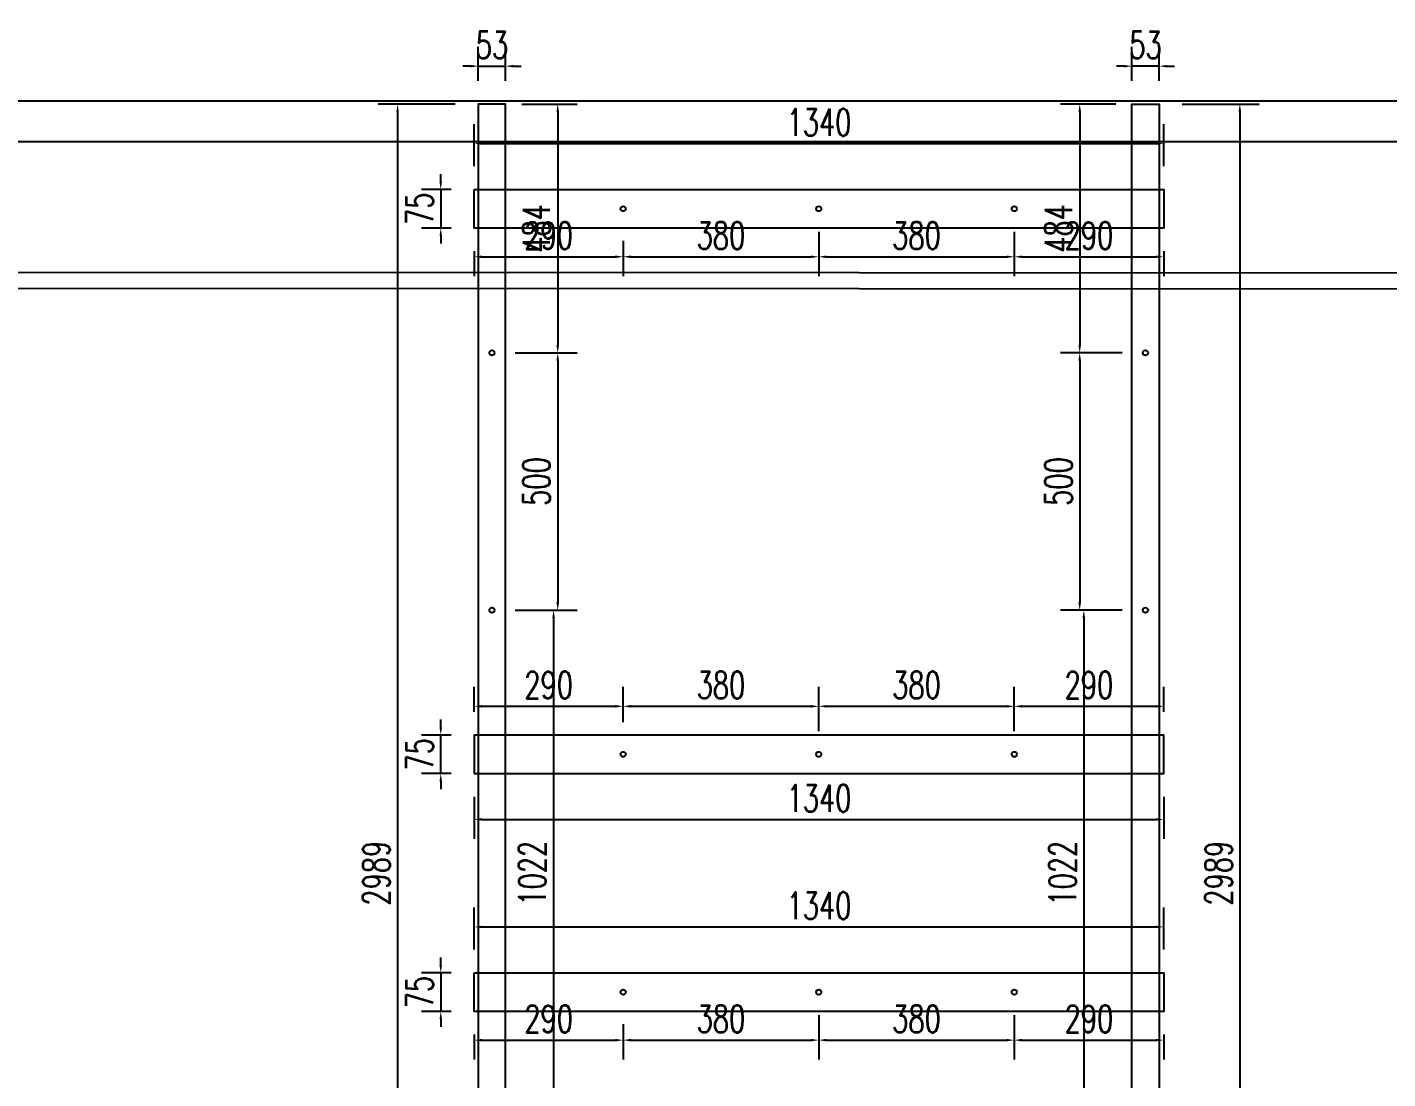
# Model space of a CAD drawing. Header units: millimetres. Extents: x 20612 to 158249, y -13511 to 156976.
# Drawn here: x 36145 to 38789, y 6579 to 8622 of the extents above; entities that cross this region are included whole.
import ezdxf

# ---------------------------------------------------------------- set-up
doc = ezdxf.new("R2010")
doc.units = ezdxf.units.MM
doc.header["$LTSCALE"] = 10
for name, color, linetype in [('W-bridge approach引桥', 4, 'Continuous'), ('W-STEEL_FRAME钢架', 3, 'Continuous'), ('W-STEEL_KEEL钢龙骨', 5, 'Continuous')]:
    doc.layers.add(name, color=color, linetype=linetype)
doc.styles.add('STANDARD_T3', font='simplex.shx', dxfattribs={"width": 0.7, "bigfont": 'hztxt.shx'})
doc.dimstyles.new('W&&15', dxfattribs={"dimtxt": 52.5, "dimasz": 15, "dimexe": 37.5, "dimexo": 45, "dimgap": 15, "dimtad": 1, "dimdec": 0, "dimzin": 0, "dimdsep": 46, "dimtxsty": 'STANDARD_T3', "dimcen": 0.09, "dimclrd": 1, "dimclre": 1, "dimclrt": 7, "dimazin": 2, "dimtfac": 1, "dimtdec": 0, "dimtix": 1, "dimtmove": 2, "dimatfit": 3, "dimfxl": 100, "dimtolj": 1, "dimtzin": 0, "dimarcsym": 0})

# ---------------------------------------------------------------- blocks, each defined once
blk = doc.blocks.new('*D492')
at = {"layer": 'Defpoints', "color": 0, "transparency": 16777216}
for p in [(37021.6, 8472.9), (36864.7, 5483.9), (37021.6, 5483.9)]:
    blk.add_point(p, dxfattribs=at)
at = {"layer": 'W-bridge approach引桥', "color": 1, "lineweight": -2, "transparency": 16777216}
for p, q in [((36976.6, 8472.9), (36827.2, 8472.9)), ((36864.7, 8457.9), (36864.7, 5498.9)), ((36976.6, 5483.9), (36827.2, 5483.9))]:
    blk.add_line(p, q, dxfattribs=at)
at = {"layer": 'W-bridge approach引桥', "color": 1, "transparency": 16777216}
for points in [[(36862.2, 8457.9), (36867.2, 8457.9), (36864.7, 8472.9)], [(36862.2, 5498.9), (36867.2, 5498.9), (36864.7, 5483.9)]]:
    blk.add_solid(points, dxfattribs=at)
at = {"layer": 'W-bridge approach引桥', "color": 7, "transparency": 16777216, "insert": (36823.5, 6978.4), "char_height": 52.5, "attachment_point": 5, "rotation": 90, "style": 'STANDARD_T3'}
blk.add_mtext('\\A1;2989', dxfattribs=at)
blk = doc.blocks.new('*D493')
at = {"layer": 'Defpoints', "color": 0, "transparency": 16777216}
for p in [(37060.9, 8472.9), (37048.1, 7989.4), (37175.9, 7989.4)]:
    blk.add_point(p, dxfattribs=at)
at = {"layer": 'W-bridge approach引桥', "color": 1, "lineweight": -2, "transparency": 16777216}
for p, q in [((37105.9, 8472.9), (37213.4, 8472.9)), ((37175.9, 8457.9), (37175.9, 8004.4)), ((37093.1, 7989.4), (37213.4, 7989.4))]:
    blk.add_line(p, q, dxfattribs=at)
at = {"layer": 'W-bridge approach引桥', "color": 1, "transparency": 16777216}
for points in [[(37173.4, 8457.9), (37178.4, 8457.9), (37175.9, 8472.9)], [(37173.4, 8004.4), (37178.4, 8004.4), (37175.9, 7989.4)]]:
    blk.add_solid(points, dxfattribs=at)
at = {"layer": 'W-bridge approach引桥', "color": 7, "transparency": 16777216, "insert": (37134.6, 8231.2), "char_height": 52.5, "attachment_point": 5, "rotation": 90, "style": 'STANDARD_T3'}
blk.add_mtext('\\A1;484', dxfattribs=at)
blk = doc.blocks.new('*D494')
at = {"layer": 'Defpoints', "color": 0, "transparency": 16777216}
for p in [(37056.1, 7989.4), (37048.1, 7489.4), (37175.9, 7489.4)]:
    blk.add_point(p, dxfattribs=at)
at = {"layer": 'W-bridge approach引桥', "color": 1, "lineweight": -2, "transparency": 16777216}
for p, q in [((37101.1, 7989.4), (37213.4, 7989.4)), ((37175.9, 7974.4), (37175.9, 7504.4)), ((37093.1, 7489.4), (37213.4, 7489.4))]:
    blk.add_line(p, q, dxfattribs=at)
at = {"layer": 'W-bridge approach引桥', "color": 1, "transparency": 16777216}
for points in [[(37173.4, 7974.4), (37178.4, 7974.4), (37175.9, 7989.4)], [(37173.4, 7504.4), (37178.4, 7504.4), (37175.9, 7489.4)]]:
    blk.add_solid(points, dxfattribs=at)
at = {"layer": 'W-bridge approach引桥', "color": 7, "transparency": 16777216, "insert": (37134.6, 7739.4), "char_height": 52.5, "attachment_point": 5, "rotation": 90, "style": 'STANDARD_T3'}
blk.add_mtext('\\A1;500', dxfattribs=at)
blk = doc.blocks.new('*D495')
at = {"layer": 'Defpoints', "color": 0, "transparency": 16777216}
for p in [(37048.1, 7489.4), (37048.1, 6467.4), (37167.9, 6467.4)]:
    blk.add_point(p, dxfattribs=at)
at = {"layer": 'W-bridge approach引桥', "color": 1, "lineweight": -2, "transparency": 16777216}
for p, q in [((37093.1, 7489.4), (37205.4, 7489.4)), ((37167.9, 7474.4), (37167.9, 6482.4)), ((37093.1, 6467.4), (37205.4, 6467.4))]:
    blk.add_line(p, q, dxfattribs=at)
at = {"layer": 'W-bridge approach引桥', "color": 1, "transparency": 16777216}
for points in [[(37165.4, 7474.4), (37170.4, 7474.4), (37167.9, 7489.4)], [(37165.4, 6482.4), (37170.4, 6482.4), (37167.9, 6467.4)]]:
    blk.add_solid(points, dxfattribs=at)
at = {"layer": 'W-bridge approach引桥', "color": 7, "transparency": 16777216, "insert": (37126.6, 6978.4), "char_height": 52.5, "attachment_point": 5, "rotation": 90, "style": 'STANDARD_T3'}
blk.add_mtext('\\A1;1022', dxfattribs=at)
blk = doc.blocks.new('*D498')
at = {"layer": 'Defpoints', "color": 0, "transparency": 16777216}
for p in [(37074.6, 8546.4), (37021.6, 8472.9), (37074.6, 8472.9)]:
    blk.add_point(p, dxfattribs=at)
at = {"layer": 'W-bridge approach引桥', "color": 1, "lineweight": -2, "transparency": 16777216}
for p, q in [((37021.6, 8517.9), (37021.6, 8583.9)), ((37074.6, 8517.9), (37074.6, 8583.9)), ((37006.6, 8546.4), (36991.6, 8546.4)), ((37021.6, 8546.4), (37074.6, 8546.4)), ((37089.6, 8546.4), (37104.6, 8546.4))]:
    blk.add_line(p, q, dxfattribs=at)
at = {"layer": 'W-bridge approach引桥', "color": 1, "transparency": 16777216}
for points in [[(37006.6, 8548.9), (37006.6, 8543.9), (37021.6, 8546.4)], [(37089.6, 8548.9), (37089.6, 8543.9), (37074.6, 8546.4)]]:
    blk.add_solid(points, dxfattribs=at)
at = {"layer": 'W-bridge approach引桥', "color": 7, "transparency": 16777216, "insert": (37048.1, 8587.7), "char_height": 52.5, "attachment_point": 5, "style": 'STANDARD_T3'}
blk.add_mtext('\\A1;53', dxfattribs=at)
blk = doc.blocks.new('*D499')
at = {"layer": 'Defpoints', "color": 0, "transparency": 16777216}
for p in [(38344.6, 8472.9), (38344.6, 5483.9), (38501.5, 5483.9)]:
    blk.add_point(p, dxfattribs=at)
at = {"layer": 'W-bridge approach引桥', "color": 1, "lineweight": -2, "transparency": 16777216}
for p, q in [((38389.6, 8472.9), (38539, 8472.9)), ((38501.5, 8457.9), (38501.5, 5498.9)), ((38389.6, 5483.9), (38539, 5483.9))]:
    blk.add_line(p, q, dxfattribs=at)
at = {"layer": 'W-bridge approach引桥', "color": 1, "transparency": 16777216}
for points in [[(38499, 8457.9), (38504, 8457.9), (38501.5, 8472.9)], [(38499, 5498.9), (38504, 5498.9), (38501.5, 5483.9)]]:
    blk.add_solid(points, dxfattribs=at)
at = {"layer": 'W-bridge approach引桥', "color": 7, "transparency": 16777216, "insert": (38460.2, 6978.4), "char_height": 52.5, "attachment_point": 5, "rotation": 90, "style": 'STANDARD_T3'}
blk.add_mtext('\\A1;2989', dxfattribs=at)
blk = doc.blocks.new('*D500')
at = {"layer": 'Defpoints', "color": 0, "transparency": 16777216}
for p in [(38305.3, 8472.9), (38190.3, 7989.4), (38318.1, 7989.4)]:
    blk.add_point(p, dxfattribs=at)
at = {"layer": 'W-bridge approach引桥', "color": 1, "lineweight": -2, "transparency": 16777216}
for p, q in [((38260.3, 8472.9), (38152.8, 8472.9)), ((38190.3, 8457.9), (38190.3, 8004.4)), ((38273.1, 7989.4), (38152.8, 7989.4))]:
    blk.add_line(p, q, dxfattribs=at)
at = {"layer": 'W-bridge approach引桥', "color": 1, "transparency": 16777216}
for points in [[(38187.8, 8457.9), (38192.8, 8457.9), (38190.3, 8472.9)], [(38187.8, 8004.4), (38192.8, 8004.4), (38190.3, 7989.4)]]:
    blk.add_solid(points, dxfattribs=at)
at = {"layer": 'W-bridge approach引桥', "color": 7, "transparency": 16777216, "insert": (38149.1, 8231.2), "char_height": 52.5, "attachment_point": 5, "rotation": 90, "style": 'STANDARD_T3'}
blk.add_mtext('\\A1;484', dxfattribs=at)
blk = doc.blocks.new('*D501')
at = {"layer": 'Defpoints', "color": 0, "transparency": 16777216}
for p in [(38310.1, 7989.4), (38190.3, 7489.4), (38318.1, 7489.4)]:
    blk.add_point(p, dxfattribs=at)
at = {"layer": 'W-bridge approach引桥', "color": 1, "lineweight": -2, "transparency": 16777216}
for p, q in [((38265.1, 7989.4), (38152.8, 7989.4)), ((38190.3, 7974.4), (38190.3, 7504.4)), ((38273.1, 7489.4), (38152.8, 7489.4))]:
    blk.add_line(p, q, dxfattribs=at)
at = {"layer": 'W-bridge approach引桥', "color": 1, "transparency": 16777216}
for points in [[(38187.8, 7974.4), (38192.8, 7974.4), (38190.3, 7989.4)], [(38187.8, 7504.4), (38192.8, 7504.4), (38190.3, 7489.4)]]:
    blk.add_solid(points, dxfattribs=at)
at = {"layer": 'W-bridge approach引桥', "color": 7, "transparency": 16777216, "insert": (38149.1, 7739.4), "char_height": 52.5, "attachment_point": 5, "rotation": 90, "style": 'STANDARD_T3'}
blk.add_mtext('\\A1;500', dxfattribs=at)
blk = doc.blocks.new('*D502')
at = {"layer": 'Defpoints', "color": 0, "transparency": 16777216}
for p in [(38318.1, 7489.4), (38198.3, 6467.4), (38318.1, 6467.4)]:
    blk.add_point(p, dxfattribs=at)
at = {"layer": 'W-bridge approach引桥', "color": 1, "lineweight": -2, "transparency": 16777216}
for p, q in [((38273.1, 7489.4), (38160.8, 7489.4)), ((38198.3, 7474.4), (38198.3, 6482.4)), ((38273.1, 6467.4), (38160.8, 6467.4))]:
    blk.add_line(p, q, dxfattribs=at)
at = {"layer": 'W-bridge approach引桥', "color": 1, "transparency": 16777216}
for points in [[(38195.8, 7474.4), (38200.8, 7474.4), (38198.3, 7489.4)], [(38195.8, 6482.4), (38200.8, 6482.4), (38198.3, 6467.4)]]:
    blk.add_solid(points, dxfattribs=at)
at = {"layer": 'W-bridge approach引桥', "color": 7, "transparency": 16777216, "insert": (38157.1, 6978.4), "char_height": 52.5, "attachment_point": 5, "rotation": 90, "style": 'STANDARD_T3'}
blk.add_mtext('\\A1;1022', dxfattribs=at)
blk = doc.blocks.new('*D505')
at = {"layer": 'Defpoints', "color": 0, "transparency": 16777216}
for p in [(38291.6, 8546.4), (38291.6, 8472.9), (38344.6, 8472.9)]:
    blk.add_point(p, dxfattribs=at)
at = {"layer": 'W-bridge approach引桥', "color": 1, "lineweight": -2, "transparency": 16777216}
for p, q in [((38291.6, 8517.9), (38291.6, 8583.9)), ((38344.6, 8517.9), (38344.6, 8583.9)), ((38276.6, 8546.4), (38261.6, 8546.4)), ((38344.6, 8546.4), (38291.6, 8546.4)), ((38359.6, 8546.4), (38374.6, 8546.4))]:
    blk.add_line(p, q, dxfattribs=at)
at = {"layer": 'W-bridge approach引桥', "color": 1, "transparency": 16777216}
for points in [[(38276.6, 8548.9), (38276.6, 8543.9), (38291.6, 8546.4)], [(38359.6, 8548.9), (38359.6, 8543.9), (38344.6, 8546.4)]]:
    blk.add_solid(points, dxfattribs=at)
at = {"layer": 'W-bridge approach引桥', "color": 7, "transparency": 16777216, "insert": (38318.1, 8587.7), "char_height": 52.5, "attachment_point": 5, "style": 'STANDARD_T3'}
blk.add_mtext('\\A1;53', dxfattribs=at)
blk = doc.blocks.new('*D506')
at = {"layer": 'Defpoints', "color": 0, "transparency": 16777216}
for p in [(38353.6, 6874), (37013.6, 6784.9), (38353.6, 6784.9)]:
    blk.add_point(p, dxfattribs=at)
at = {"layer": 'W-bridge approach引桥', "color": 1, "lineweight": -2, "transparency": 16777216}
for p, q in [((37013.6, 6829.9), (37013.6, 6911.5)), ((38353.6, 6829.9), (38353.6, 6911.5)), ((37028.6, 6874), (38338.6, 6874))]:
    blk.add_line(p, q, dxfattribs=at)
at = {"layer": 'W-bridge approach引桥', "color": 1, "transparency": 16777216}
for points in [[(37028.6, 6876.5), (37028.6, 6871.5), (37013.6, 6874)], [(38338.6, 6876.5), (38338.6, 6871.5), (38353.6, 6874)]]:
    blk.add_solid(points, dxfattribs=at)
at = {"layer": 'W-bridge approach引桥', "color": 7, "transparency": 16777216, "insert": (37683.6, 6915.2), "char_height": 52.5, "attachment_point": 5, "style": 'STANDARD_T3'}
blk.add_mtext('\\A1;1340', dxfattribs=at)
blk = doc.blocks.new('*D507')
at = {"layer": 'Defpoints', "color": 0, "transparency": 16777216}
for p in [(37303.1, 6729.9), (37013.6, 6709.9), (37303.1, 6654.1)]:
    blk.add_point(p, dxfattribs=at)
at = {"layer": 'W-bridge approach引桥', "color": 1, "lineweight": -2, "transparency": 16777216}
for p, q in [((37013.6, 6664.9), (37013.6, 6616.6)), ((37303.1, 6684.9), (37303.1, 6616.6)), ((37028.6, 6654.1), (37288.1, 6654.1))]:
    blk.add_line(p, q, dxfattribs=at)
at = {"layer": 'W-bridge approach引桥', "color": 1, "transparency": 16777216}
for points in [[(37028.6, 6656.6), (37028.6, 6651.6), (37013.6, 6654.1)], [(37288.1, 6656.6), (37288.1, 6651.6), (37303.1, 6654.1)]]:
    blk.add_solid(points, dxfattribs=at)
at = {"layer": 'W-bridge approach引桥', "color": 7, "transparency": 16777216, "insert": (37158.3, 6695.4), "char_height": 52.5, "attachment_point": 5, "style": 'STANDARD_T3'}
blk.add_mtext('\\A1;290', dxfattribs=at)
blk = doc.blocks.new('*D508')
at = {"layer": 'Defpoints', "color": 0, "transparency": 16777216}
for p in [(37683.1, 6747.4), (37303.1, 6729.9), (37683.1, 6654.1)]:
    blk.add_point(p, dxfattribs=at)
at = {"layer": 'W-bridge approach引桥', "color": 1, "lineweight": -2, "transparency": 16777216}
for p, q in [((37683.1, 6702.4), (37683.1, 6616.6)), ((37303.1, 6684.9), (37303.1, 6616.6)), ((37318.1, 6654.1), (37668.1, 6654.1))]:
    blk.add_line(p, q, dxfattribs=at)
at = {"layer": 'W-bridge approach引桥', "color": 1, "transparency": 16777216}
for points in [[(37318.1, 6656.6), (37318.1, 6651.6), (37303.1, 6654.1)], [(37668.1, 6656.6), (37668.1, 6651.6), (37683.1, 6654.1)]]:
    blk.add_solid(points, dxfattribs=at)
at = {"layer": 'W-bridge approach引桥', "color": 7, "transparency": 16777216, "insert": (37493.1, 6695.4), "char_height": 52.5, "attachment_point": 5, "style": 'STANDARD_T3'}
blk.add_mtext('\\A1;380', dxfattribs=at)
blk = doc.blocks.new('*D509')
at = {"layer": 'Defpoints', "color": 0, "transparency": 16777216}
for p in [(37683.1, 6747.4), (38063.1, 6747.4), (38063.1, 6654.1)]:
    blk.add_point(p, dxfattribs=at)
at = {"layer": 'W-bridge approach引桥', "color": 1, "lineweight": -2, "transparency": 16777216}
for p, q in [((37683.1, 6702.4), (37683.1, 6616.6)), ((38063.1, 6702.4), (38063.1, 6616.6)), ((37698.1, 6654.1), (38048.1, 6654.1))]:
    blk.add_line(p, q, dxfattribs=at)
at = {"layer": 'W-bridge approach引桥', "color": 1, "transparency": 16777216}
for points in [[(37698.1, 6656.6), (37698.1, 6651.6), (37683.1, 6654.1)], [(38048.1, 6656.6), (38048.1, 6651.6), (38063.1, 6654.1)]]:
    blk.add_solid(points, dxfattribs=at)
at = {"layer": 'W-bridge approach引桥', "color": 7, "transparency": 16777216, "insert": (37873.1, 6695.4), "char_height": 52.5, "attachment_point": 5, "style": 'STANDARD_T3'}
blk.add_mtext('\\A1;380', dxfattribs=at)
blk = doc.blocks.new('*D510')
at = {"layer": 'Defpoints', "color": 0, "transparency": 16777216}
for p in [(38063.1, 6747.4), (38353.6, 6709.9), (38353.6, 6654.1)]:
    blk.add_point(p, dxfattribs=at)
at = {"layer": 'W-bridge approach引桥', "color": 1, "lineweight": -2, "transparency": 16777216}
for p, q in [((38063.1, 6702.4), (38063.1, 6616.6)), ((38353.6, 6664.9), (38353.6, 6616.6)), ((38078.1, 6654.1), (38338.6, 6654.1))]:
    blk.add_line(p, q, dxfattribs=at)
at = {"layer": 'W-bridge approach引桥', "color": 1, "transparency": 16777216}
for points in [[(38078.1, 6656.6), (38078.1, 6651.6), (38063.1, 6654.1)], [(38338.6, 6656.6), (38338.6, 6651.6), (38353.6, 6654.1)]]:
    blk.add_solid(points, dxfattribs=at)
at = {"layer": 'W-bridge approach引桥', "color": 7, "transparency": 16777216, "insert": (38208.3, 6695.4), "char_height": 52.5, "attachment_point": 5, "style": 'STANDARD_T3'}
blk.add_mtext('\\A1;290', dxfattribs=at)
blk = doc.blocks.new('*D484')
at = {"layer": 'Defpoints', "color": 0, "transparency": 16777216}
for p in [(37013.6, 6784.9), (36948.6, 6709.9), (37013.6, 6709.9)]:
    blk.add_point(p, dxfattribs=at)
at = {"layer": 'W-bridge approach引桥', "color": 1, "lineweight": -2, "transparency": 16777216}
for p, q in [((36948.6, 6799.9), (36948.6, 6814.9)), ((36968.6, 6784.9), (36911.1, 6784.9)), ((36948.6, 6784.9), (36948.6, 6709.9)), ((36968.6, 6709.9), (36911.1, 6709.9)), ((36948.6, 6694.9), (36948.6, 6679.9))]:
    blk.add_line(p, q, dxfattribs=at)
at = {"layer": 'W-bridge approach引桥', "color": 1, "transparency": 16777216}
for points in [[(36946.1, 6799.9), (36951.1, 6799.9), (36948.6, 6784.9)], [(36946.1, 6694.9), (36951.1, 6694.9), (36948.6, 6709.9)]]:
    blk.add_solid(points, dxfattribs=at)
at = {"layer": 'W-bridge approach引桥', "color": 7, "transparency": 16777216, "insert": (36907.4, 6747.4), "char_height": 52.5, "attachment_point": 5, "rotation": 90, "style": 'STANDARD_T3'}
blk.add_mtext('\\A1;75', dxfattribs=at)
blk = doc.blocks.new('*D511')
at = {"layer": 'Defpoints', "color": 0, "transparency": 16777216}
for p in [(37013.6, 7171.9), (38353.6, 7171.9), (38353.6, 7082.9)]:
    blk.add_point(p, dxfattribs=at)
at = {"layer": 'W-bridge approach引桥', "color": 1, "lineweight": -2, "transparency": 16777216}
for p, q in [((37013.6, 7126.9), (37013.6, 7045.4)), ((38353.6, 7126.9), (38353.6, 7045.4)), ((37028.6, 7082.9), (38338.6, 7082.9))]:
    blk.add_line(p, q, dxfattribs=at)
at = {"layer": 'W-bridge approach引桥', "color": 1, "transparency": 16777216}
for points in [[(37028.6, 7085.4), (37028.6, 7080.4), (37013.6, 7082.9)], [(38338.6, 7085.4), (38338.6, 7080.4), (38353.6, 7082.9)]]:
    blk.add_solid(points, dxfattribs=at)
at = {"layer": 'W-bridge approach引桥', "color": 7, "transparency": 16777216, "insert": (37683.6, 7124.1), "char_height": 52.5, "attachment_point": 5, "style": 'STANDARD_T3'}
blk.add_mtext('\\A1;1340', dxfattribs=at)
blk = doc.blocks.new('*D512')
at = {"layer": 'Defpoints', "color": 0, "transparency": 16777216}
for p in [(37303.1, 7302.7), (37013.6, 7246.9), (37303.1, 7226.9)]:
    blk.add_point(p, dxfattribs=at)
at = {"layer": 'W-bridge approach引桥', "color": 1, "lineweight": -2, "transparency": 16777216}
for p, q in [((37013.6, 7291.9), (37013.6, 7340.2)), ((37303.1, 7271.9), (37303.1, 7340.2)), ((37028.6, 7302.7), (37288.1, 7302.7))]:
    blk.add_line(p, q, dxfattribs=at)
at = {"layer": 'W-bridge approach引桥', "color": 1, "transparency": 16777216}
for points in [[(37028.6, 7305.2), (37028.6, 7300.2), (37013.6, 7302.7)], [(37288.1, 7305.2), (37288.1, 7300.2), (37303.1, 7302.7)]]:
    blk.add_solid(points, dxfattribs=at)
at = {"layer": 'W-bridge approach引桥', "color": 7, "transparency": 16777216, "insert": (37158.3, 7344), "char_height": 52.5, "attachment_point": 5, "style": 'STANDARD_T3'}
blk.add_mtext('\\A1;290', dxfattribs=at)
blk = doc.blocks.new('*D513')
at = {"layer": 'Defpoints', "color": 0, "transparency": 16777216}
for p in [(37683.1, 7302.7), (37303.1, 7226.9), (37683.1, 7209.4)]:
    blk.add_point(p, dxfattribs=at)
at = {"layer": 'W-bridge approach引桥', "color": 1, "lineweight": -2, "transparency": 16777216}
for p, q in [((37303.1, 7271.9), (37303.1, 7340.2)), ((37683.1, 7254.4), (37683.1, 7340.2)), ((37318.1, 7302.7), (37668.1, 7302.7))]:
    blk.add_line(p, q, dxfattribs=at)
at = {"layer": 'W-bridge approach引桥', "color": 1, "transparency": 16777216}
for points in [[(37318.1, 7305.2), (37318.1, 7300.2), (37303.1, 7302.7)], [(37668.1, 7305.2), (37668.1, 7300.2), (37683.1, 7302.7)]]:
    blk.add_solid(points, dxfattribs=at)
at = {"layer": 'W-bridge approach引桥', "color": 7, "transparency": 16777216, "insert": (37493.1, 7344), "char_height": 52.5, "attachment_point": 5, "style": 'STANDARD_T3'}
blk.add_mtext('\\A1;380', dxfattribs=at)
blk = doc.blocks.new('*D514')
at = {"layer": 'Defpoints', "color": 0, "transparency": 16777216}
for p in [(38063.1, 7302.7), (37683.1, 7209.4), (38063.1, 7209.4)]:
    blk.add_point(p, dxfattribs=at)
at = {"layer": 'W-bridge approach引桥', "color": 1, "lineweight": -2, "transparency": 16777216}
for p, q in [((37683.1, 7254.4), (37683.1, 7340.2)), ((38063.1, 7254.4), (38063.1, 7340.2)), ((37698.1, 7302.7), (38048.1, 7302.7))]:
    blk.add_line(p, q, dxfattribs=at)
at = {"layer": 'W-bridge approach引桥', "color": 1, "transparency": 16777216}
for points in [[(37698.1, 7305.2), (37698.1, 7300.2), (37683.1, 7302.7)], [(38048.1, 7305.2), (38048.1, 7300.2), (38063.1, 7302.7)]]:
    blk.add_solid(points, dxfattribs=at)
at = {"layer": 'W-bridge approach引桥', "color": 7, "transparency": 16777216, "insert": (37873.1, 7344), "char_height": 52.5, "attachment_point": 5, "style": 'STANDARD_T3'}
blk.add_mtext('\\A1;380', dxfattribs=at)
blk = doc.blocks.new('*D515')
at = {"layer": 'Defpoints', "color": 0, "transparency": 16777216}
for p in [(38353.6, 7302.7), (38353.6, 7246.9), (38063.1, 7209.4)]:
    blk.add_point(p, dxfattribs=at)
at = {"layer": 'W-bridge approach引桥', "color": 1, "lineweight": -2, "transparency": 16777216}
for p, q in [((38063.1, 7254.4), (38063.1, 7340.2)), ((38353.6, 7291.9), (38353.6, 7340.2)), ((38078.1, 7302.7), (38338.6, 7302.7))]:
    blk.add_line(p, q, dxfattribs=at)
at = {"layer": 'W-bridge approach引桥', "color": 1, "transparency": 16777216}
for points in [[(38078.1, 7305.2), (38078.1, 7300.2), (38063.1, 7302.7)], [(38338.6, 7305.2), (38338.6, 7300.2), (38353.6, 7302.7)]]:
    blk.add_solid(points, dxfattribs=at)
at = {"layer": 'W-bridge approach引桥', "color": 7, "transparency": 16777216, "insert": (38208.3, 7344), "char_height": 52.5, "attachment_point": 5, "style": 'STANDARD_T3'}
blk.add_mtext('\\A1;290', dxfattribs=at)
blk = doc.blocks.new('*D485')
at = {"layer": 'Defpoints', "color": 0, "transparency": 16777216}
for p in [(36948.6, 7246.9), (37013.6, 7246.9), (37013.6, 7171.9)]:
    blk.add_point(p, dxfattribs=at)
at = {"layer": 'W-bridge approach引桥', "color": 1, "lineweight": -2, "transparency": 16777216}
for p, q in [((36948.6, 7261.9), (36948.6, 7276.9)), ((36968.6, 7246.9), (36911.1, 7246.9)), ((36948.6, 7171.9), (36948.6, 7246.9)), ((36968.6, 7171.9), (36911.1, 7171.9)), ((36948.6, 7156.9), (36948.6, 7141.9))]:
    blk.add_line(p, q, dxfattribs=at)
at = {"layer": 'W-bridge approach引桥', "color": 1, "transparency": 16777216}
for points in [[(36946.1, 7261.9), (36951.1, 7261.9), (36948.6, 7246.9)], [(36946.1, 7156.9), (36951.1, 7156.9), (36948.6, 7171.9)]]:
    blk.add_solid(points, dxfattribs=at)
at = {"layer": 'W-bridge approach引桥', "color": 7, "transparency": 16777216, "insert": (36907.4, 7209.4), "char_height": 52.5, "attachment_point": 5, "rotation": 90, "style": 'STANDARD_T3'}
blk.add_mtext('\\A1;75', dxfattribs=at)
blk = doc.blocks.new('*D516')
at = {"layer": 'Defpoints', "color": 0, "transparency": 16777216}
for p in [(38353.6, 8396), (37013.6, 8306.9), (38353.6, 8306.9)]:
    blk.add_point(p, dxfattribs=at)
at = {"layer": 'W-bridge approach引桥', "color": 1, "lineweight": -2, "transparency": 16777216}
for p, q in [((37013.6, 8351.9), (37013.6, 8433.5)), ((38353.6, 8351.9), (38353.6, 8433.5)), ((37028.6, 8396), (38338.6, 8396))]:
    blk.add_line(p, q, dxfattribs=at)
at = {"layer": 'W-bridge approach引桥', "color": 1, "transparency": 16777216}
for points in [[(37028.6, 8398.5), (37028.6, 8393.5), (37013.6, 8396)], [(38338.6, 8398.5), (38338.6, 8393.5), (38353.6, 8396)]]:
    blk.add_solid(points, dxfattribs=at)
at = {"layer": 'W-bridge approach引桥', "color": 7, "transparency": 16777216, "insert": (37683.6, 8437.2), "char_height": 52.5, "attachment_point": 5, "style": 'STANDARD_T3'}
blk.add_mtext('\\A1;1340', dxfattribs=at)
blk = doc.blocks.new('*D517')
at = {"layer": 'Defpoints', "color": 0, "transparency": 16777216}
for p in [(37303.1, 8251.9), (37013.6, 8231.9), (37303.1, 8176.1)]:
    blk.add_point(p, dxfattribs=at)
at = {"layer": 'W-bridge approach引桥', "color": 1, "lineweight": -2, "transparency": 16777216}
for p, q in [((37303.1, 8206.9), (37303.1, 8138.6)), ((37013.6, 8186.9), (37013.6, 8138.6)), ((37028.6, 8176.1), (37288.1, 8176.1))]:
    blk.add_line(p, q, dxfattribs=at)
at = {"layer": 'W-bridge approach引桥', "color": 1, "transparency": 16777216}
for points in [[(37028.6, 8178.6), (37028.6, 8173.6), (37013.6, 8176.1)], [(37288.1, 8178.6), (37288.1, 8173.6), (37303.1, 8176.1)]]:
    blk.add_solid(points, dxfattribs=at)
at = {"layer": 'W-bridge approach引桥', "color": 7, "transparency": 16777216, "insert": (37158.3, 8217.4), "char_height": 52.5, "attachment_point": 5, "style": 'STANDARD_T3'}
blk.add_mtext('\\A1;290', dxfattribs=at)
blk = doc.blocks.new('*D518')
at = {"layer": 'Defpoints', "color": 0, "transparency": 16777216}
for p in [(37303.1, 8251.9), (37683.1, 8269.4), (37683.1, 8176.1)]:
    blk.add_point(p, dxfattribs=at)
at = {"layer": 'W-bridge approach引桥', "color": 1, "lineweight": -2, "transparency": 16777216}
for p, q in [((37683.1, 8224.4), (37683.1, 8138.6)), ((37303.1, 8206.9), (37303.1, 8138.6)), ((37318.1, 8176.1), (37668.1, 8176.1))]:
    blk.add_line(p, q, dxfattribs=at)
at = {"layer": 'W-bridge approach引桥', "color": 1, "transparency": 16777216}
for points in [[(37318.1, 8178.6), (37318.1, 8173.6), (37303.1, 8176.1)], [(37668.1, 8178.6), (37668.1, 8173.6), (37683.1, 8176.1)]]:
    blk.add_solid(points, dxfattribs=at)
at = {"layer": 'W-bridge approach引桥', "color": 7, "transparency": 16777216, "insert": (37493.1, 8217.4), "char_height": 52.5, "attachment_point": 5, "style": 'STANDARD_T3'}
blk.add_mtext('\\A1;380', dxfattribs=at)
blk = doc.blocks.new('*D519')
at = {"layer": 'Defpoints', "color": 0, "transparency": 16777216}
for p in [(37683.1, 8269.4), (38063.1, 8269.4), (38063.1, 8176.1)]:
    blk.add_point(p, dxfattribs=at)
at = {"layer": 'W-bridge approach引桥', "color": 1, "lineweight": -2, "transparency": 16777216}
for p, q in [((37683.1, 8224.4), (37683.1, 8138.6)), ((38063.1, 8224.4), (38063.1, 8138.6)), ((37698.1, 8176.1), (38048.1, 8176.1))]:
    blk.add_line(p, q, dxfattribs=at)
at = {"layer": 'W-bridge approach引桥', "color": 1, "transparency": 16777216}
for points in [[(37698.1, 8178.6), (37698.1, 8173.6), (37683.1, 8176.1)], [(38048.1, 8178.6), (38048.1, 8173.6), (38063.1, 8176.1)]]:
    blk.add_solid(points, dxfattribs=at)
at = {"layer": 'W-bridge approach引桥', "color": 7, "transparency": 16777216, "insert": (37873.1, 8217.4), "char_height": 52.5, "attachment_point": 5, "style": 'STANDARD_T3'}
blk.add_mtext('\\A1;380', dxfattribs=at)
blk = doc.blocks.new('*D520')
at = {"layer": 'Defpoints', "color": 0, "transparency": 16777216}
for p in [(38063.1, 8269.4), (38353.6, 8231.9), (38353.6, 8176.1)]:
    blk.add_point(p, dxfattribs=at)
at = {"layer": 'W-bridge approach引桥', "color": 1, "lineweight": -2, "transparency": 16777216}
for p, q in [((38063.1, 8224.4), (38063.1, 8138.6)), ((38078.1, 8176.1), (38338.6, 8176.1)), ((38353.6, 8186.9), (38353.6, 8138.6))]:
    blk.add_line(p, q, dxfattribs=at)
at = {"layer": 'W-bridge approach引桥', "color": 1, "transparency": 16777216}
for points in [[(38078.1, 8178.6), (38078.1, 8173.6), (38063.1, 8176.1)], [(38338.6, 8178.6), (38338.6, 8173.6), (38353.6, 8176.1)]]:
    blk.add_solid(points, dxfattribs=at)
at = {"layer": 'W-bridge approach引桥', "color": 7, "transparency": 16777216, "insert": (38208.3, 8217.4), "char_height": 52.5, "attachment_point": 5, "style": 'STANDARD_T3'}
blk.add_mtext('\\A1;290', dxfattribs=at)
blk = doc.blocks.new('*D486')
at = {"layer": 'Defpoints', "color": 0, "transparency": 16777216}
for p in [(37013.6, 8306.9), (36948.6, 8231.9), (37013.6, 8231.9)]:
    blk.add_point(p, dxfattribs=at)
at = {"layer": 'W-bridge approach引桥', "color": 1, "lineweight": -2, "transparency": 16777216}
for p, q in [((36948.6, 8321.9), (36948.6, 8336.9)), ((36968.6, 8306.9), (36911.1, 8306.9)), ((36948.6, 8306.9), (36948.6, 8231.9)), ((36968.6, 8231.9), (36911.1, 8231.9)), ((36948.6, 8216.9), (36948.6, 8201.9))]:
    blk.add_line(p, q, dxfattribs=at)
at = {"layer": 'W-bridge approach引桥', "color": 1, "transparency": 16777216}
for points in [[(36946.1, 8321.9), (36951.1, 8321.9), (36948.6, 8306.9)], [(36946.1, 8216.9), (36951.1, 8216.9), (36948.6, 8231.9)]]:
    blk.add_solid(points, dxfattribs=at)
at = {"layer": 'W-bridge approach引桥', "color": 7, "transparency": 16777216, "insert": (36907.4, 8269.4), "char_height": 52.5, "attachment_point": 5, "rotation": 90, "style": 'STANDARD_T3'}
blk.add_mtext('\\A1;75', dxfattribs=at)

msp = doc.modelspace()

# ---------------------------------------------------------------- linework, layer by layer
at = {"layer": 'W-bridge approach引桥'}
for centre in [(37303.1, 8269.4), (37683.1, 8269.4), (38063.1, 8269.4), (37048.1, 7989.4), (38318.1, 7989.4), (37048.1, 7489.4), (38318.1, 7489.4), (37303.1, 7209.4), (37683.1, 7209.4), (38063.1, 7209.4), (37303.1, 6747.4), (37683.1, 6747.4), (38063.1, 6747.4)]:
    msp.add_circle(centre, 5, dxfattribs=at)
at = {"layer": 'W-STEEL_FRAME钢架'}
for points in [[(31453.1, 5478.4), (41433.1, 5478.4), (41433.1, 8478.4), (31453.1, 8478.4)], [(37021.6, 5483.9), (37074.6, 5483.9), (37074.6, 8472.9), (37021.6, 8472.9)], [(38344.6, 5483.9), (38291.6, 5483.9), (38291.6, 8472.9), (38344.6, 8472.9)], [(31532.1, 5557.4), (41354.1, 5557.4), (41354.1, 8399.4), (31532.1, 8399.4)]]:
    msp.add_lwpolyline(points, close=True, dxfattribs=at)
at = {"layer": 'W-STEEL_FRAME钢架', "color": 2}
for points in [[(37013.6, 8306.9), (38353.6, 8306.9), (38353.6, 8231.9), (37013.6, 8231.9)], [(37013.6, 7171.9), (38353.6, 7171.9), (38353.6, 7246.9), (37013.6, 7246.9)], [(37013.6, 6784.9), (38353.6, 6784.9), (38353.6, 6709.9), (37013.6, 6709.9)]]:
    msp.add_lwpolyline(points, close=True, dxfattribs=at)
at = {"layer": 'W-STEEL_KEEL钢龙骨'}
msp.add_lwpolyline([(34168.7, 8115.9), (41354.1, 8113.4), (41354.1, 8143.4), (34168.7, 8145.9)], close=True, dxfattribs=at)

# ---------------------------------------------------------------- dimensions: what is measured, and where the dimension line sits
at = {"layer": 'W-bridge approach引桥'}
for base, p1, p2, picture, middle in [((37074.6, 8546.4), (37021.6, 8472.9), (37074.6, 8472.9), '*D498', (37048.1, 8587.7)), ((38353.6, 8396), (37013.6, 8306.9), (38353.6, 8306.9), '*D516', (37683.6, 8437.2)), ((37303.0990525, 8176.1382933), (37013.5990525, 8231.9341493), (37303.0990525, 8251.9341493), '*D517', (37158.3490525, 8217.3882933)), ((37683.1, 8176.1), (37303.1, 8251.9), (37683.1, 8269.4), '*D518', (37493.1, 8217.4)), ((38063.1, 8176.1), (37683.1, 8269.4), (38063.1, 8269.4), '*D519', (37873.1, 8217.4)), ((37303.0990525, 7302.7300053), (37013.5990525, 7246.9341493), (37303.0990525, 7226.9341493), '*D512', (37158.3490525, 7343.9800053)), ((37683.1, 7302.7), (37303.1, 7226.9), (37683.1, 7209.4), '*D513', (37493.1, 7344)), ((38063.1, 7302.7), (37683.1, 7209.4), (38063.1, 7209.4), '*D514', (37873.1, 7344)), ((38353.6, 7082.9), (37013.6, 7171.9), (38353.6, 7171.9), '*D511', (37683.6, 7124.1)), ((38353.6, 6874), (37013.6, 6784.9), (38353.6, 6784.9), '*D506', (37683.6, 6915.2)), ((37683.1, 6654.1), (37303.1, 6729.9), (37683.1, 6747.4), '*D508', (37493.1, 6695.4)), ((38063.1, 6654.1), (37683.1, 6747.4), (38063.1, 6747.4), '*D509', (37873.1, 6695.4)), ((37303.0990525, 6654.1382933), (37013.5990525, 6709.9341493), (37303.0990525, 6729.9341493), '*D507', (37158.3490525, 6695.3882933))]:
    dim = msp.add_linear_dim(base=base, p1=p1, p2=p2, dimstyle='W&&15', dxfattribs=at)
    dim.commit()
    dim.dimension.update_dxf_attribs({"geometry": picture, "text_midpoint": middle})
for base, p1, p2, angle, picture, middle in [((38291.6, 8546.4), (38344.6, 8472.9), (38291.6, 8472.9), 180, '*D505', (38318.1, 8587.7)), ((36864.7, 5483.9), (37021.6, 8472.9), (37021.6, 5483.9), 270, '*D492', (36823.5, 6978.4)), ((37175.867183, 7989.4341493), (37060.8650987, 8472.9341493), (37048.0990525, 7989.4341493), 270, '*D493', (37134.617183, 8231.1841493)), ((38190.330922, 7989.4341493), (38305.3330063, 8472.9341493), (38318.0990525, 7989.4341493), 270, '*D500', (38149.080922, 8231.1841493)), ((38501.5, 5483.9), (38344.6, 8472.9), (38344.6, 5483.9), 270, '*D499', (38460.2, 6978.4)), ((36948.6, 8231.9), (37013.6, 8306.9), (37013.6, 8231.9), 270, '*D486', (36907.4, 8269.4)), ((37175.9, 7489.4), (37056.1, 7989.4), (37048.1, 7489.4), 270, '*D494', (37134.6, 7739.4)), ((38190.3, 7489.4), (38310.1, 7989.4), (38318.1, 7489.4), 270, '*D501', (38149.1, 7739.4)), ((37167.9, 6467.4), (37048.1, 7489.4), (37048.1, 6467.4), 270, '*D495', (37126.6, 6978.4)), ((38198.3, 6467.4), (38318.1, 7489.4), (38318.1, 6467.4), 270, '*D502', (38157.1, 6978.4)), ((36948.6, 7246.9), (37013.6, 7171.9), (37013.6, 7246.9), 90, '*D485', (36907.4, 7209.4)), ((36948.6, 6709.9), (37013.6, 6784.9), (37013.6, 6709.9), 270, '*D484', (36907.4, 6747.4))]:
    dim = msp.add_linear_dim(base=base, p1=p1, p2=p2, angle=angle, dimstyle='W&&15', dxfattribs=at)
    dim.commit()
    dim.dimension.update_dxf_attribs({"geometry": picture, "text_midpoint": middle})
for base, p1, p2, picture, middle in [((38353.6, 8176.1), (38063.1, 8269.4), (38353.6, 8231.9), '*D520', (38208.3, 8217.4)), ((38353.6, 7302.7), (38063.1, 7209.4), (38353.6, 7246.9), '*D515', (38208.3, 7344)), ((38353.6, 6654.1), (38063.1, 6747.4), (38353.6, 6709.9), '*D510', (38208.3, 6695.4))]:
    dim = msp.add_linear_dim(base=base, p1=p1, p2=p2, text='290', dimstyle='W&&15', dxfattribs=at)
    dim.commit()
    dim.dimension.update_dxf_attribs({"geometry": picture, "text_midpoint": middle})

doc.saveas('drawing.dxf')
